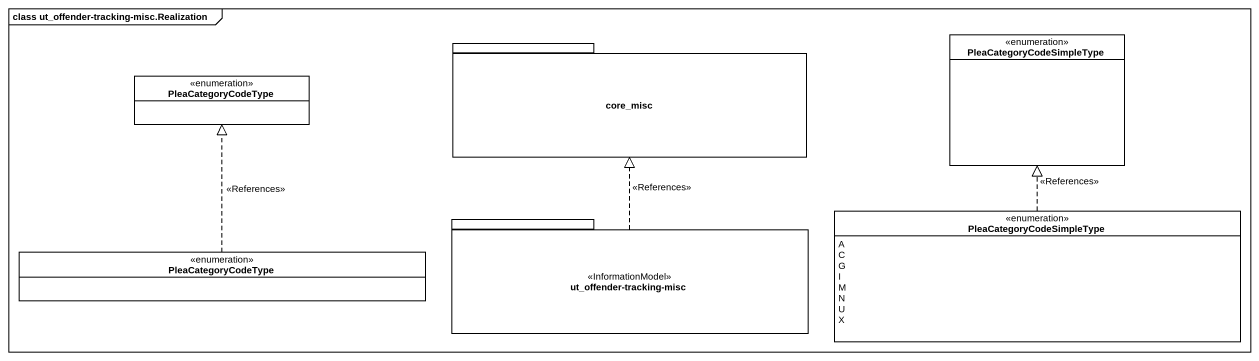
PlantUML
@startuml
mainframe class ut_offender-tracking-misc.Realization
hide circle
hide empty members
package core_misc {
}
enum PleaCategoryCodeSimpleType
enum PleaCategoryCodeType
package "ut_offender-tracking-misc" as ut_offender_tracking_misc <<InformationModel>> {
}
enum "PleaCategoryCodeSimpleType" as PleaCategoryCodeSimpleType_2 {
  A
  C
  G
  I
  M
  N
  U
  X
}
enum "PleaCategoryCodeType" as PleaCategoryCodeType_2
ut_offender_tracking_misc .up.|> core_misc : <<References>>
PleaCategoryCodeSimpleType_2 .up.|> PleaCategoryCodeSimpleType : <<References>>
PleaCategoryCodeType_2 .up.|> PleaCategoryCodeType : <<References>>
@enduml
